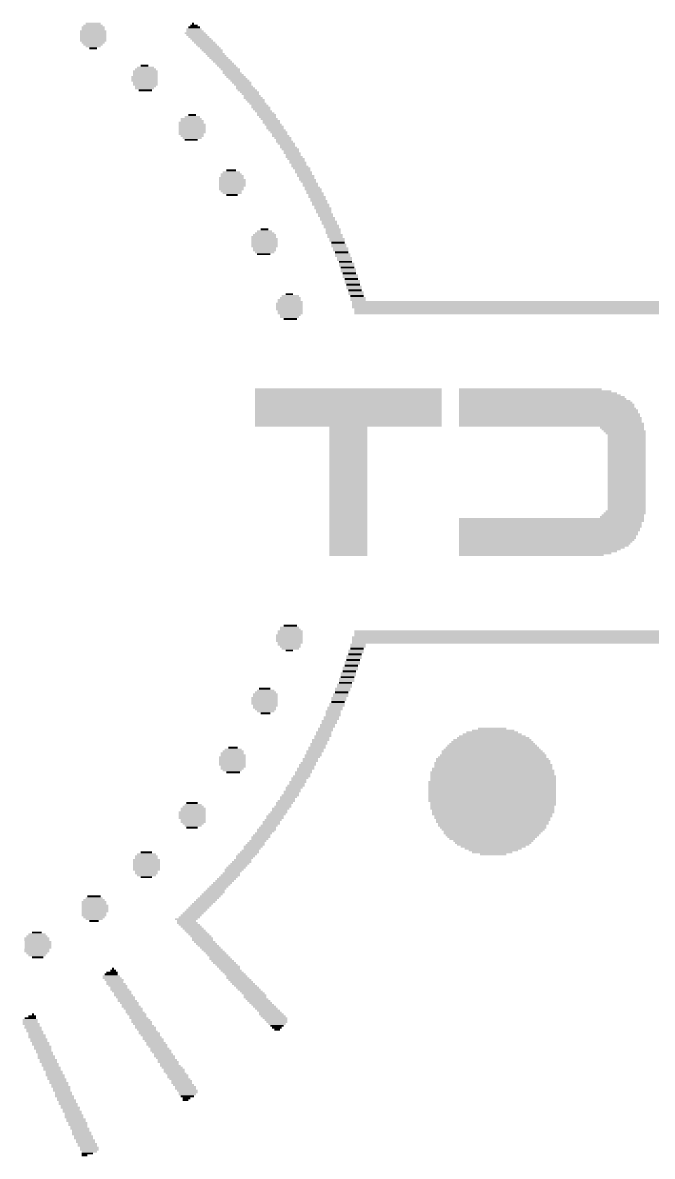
# Model space of a CAD drawing. Extents: x -51 to 50, y -27 to 29.
# Drawn here: x 28.95 to 35.94, y -26.66 to -14.07 of the extents above; entities that cross this region are included whole.
import ezdxf

# ---------------------------------------------------------------- set-up
doc = ezdxf.new("R2010")
doc.units = 0
doc.layers.add('201', color=6, linetype='CONTINUOUS')

# ---------------------------------------------------------------- blocks, each defined once
blk = doc.blocks.new('RECT')
blk.add_solid([(-0.5, -0.5), (0.5, -0.5), (-0.5, 0.5), (0.5, 0.5)])

msp = doc.modelspace()

# ---------------------------------------------------------------- block references
at = {"layer": '201', "rotation": 180}
for p, xscale, yscale in [((29.7282, -14.097), 0.2134, 0.0213), ((29.7282, -14.0758), 0.1676, 0.0211), ((30.8496, -14.097), 0.0838, 0.0213), ((30.8394, -14.0758), 0.0229, 0.0211), ((29.7282, -14.1605), 0.2946, 0.0213), ((29.7282, -14.1817), 0.2946, 0.0211), ((29.7282, -14.2028), 0.2946, 0.0211), ((29.7282, -14.224), 0.2946, 0.0213), ((29.7282, -14.1182), 0.254, 0.0211), ((29.7282, -14.1393), 0.254, 0.0211), ((30.861, -14.1817), 0.2337, 0.0211), ((30.8496, -14.1393), 0.1702, 0.0211), ((30.8597, -14.1605), 0.1905, 0.0213), ((30.8813, -14.2028), 0.2337, 0.0211), ((30.8508, -14.1182), 0.127, 0.0211), ((30.9029, -14.224), 0.2311, 0.0213), ((29.7282, -14.2452), 0.2946, 0.0211), ((29.7282, -14.2663), 0.2946, 0.0211), ((29.7282, -14.2875), 0.254, 0.0213), ((29.7282, -14.3087), 0.2134, 0.0211), ((29.7282, -14.3298), 0.1676, 0.0211), ((29.7282, -14.351), 0.0864, 0.0213), ((30.9245, -14.2452), 0.2337, 0.0211), ((30.9448, -14.2663), 0.2337, 0.0211), ((30.9677, -14.2875), 0.2337, 0.0213), ((30.988, -14.3087), 0.2337, 0.0211), ((31.0083, -14.3298), 0.2337, 0.0211), ((31.0299, -14.351), 0.2311, 0.0213), ((31.0515, -14.3722), 0.2337, 0.0211), ((31.0617, -14.3933), 0.2134, 0.0211), ((31.0833, -14.4145), 0.2108, 0.0213), ((31.1036, -14.4357), 0.2108, 0.0211), ((31.1252, -14.4568), 0.2134, 0.0211), ((31.1468, -14.478), 0.2108, 0.0213), ((30.3098, -14.605), 0.2743, 0.0213), ((30.3098, -14.5838), 0.2337, 0.0211), ((30.3111, -14.5627), 0.1905, 0.0211), ((30.2997, -14.5415), 0.0864, 0.0213), ((31.1671, -14.4992), 0.2108, 0.0211), ((31.1899, -14.5203), 0.2108, 0.0211), ((31.2103, -14.5415), 0.2108, 0.0213), ((31.2306, -14.5627), 0.2108, 0.0211), ((31.2522, -14.5838), 0.2134, 0.0211), ((31.2636, -14.605), 0.1905, 0.0213), ((30.2997, -14.6685), 0.2946, 0.0213), ((30.2997, -14.6897), 0.2946, 0.0211), ((30.2997, -14.7108), 0.2946, 0.0211), ((30.3098, -14.6262), 0.2743, 0.0211), ((30.3098, -14.6473), 0.2743, 0.0211), ((30.3098, -14.732), 0.2743, 0.0213), ((31.2738, -14.6262), 0.2108, 0.0211), ((31.2941, -14.6473), 0.2108, 0.0211), ((31.3157, -14.6685), 0.2134, 0.0213), ((31.3373, -14.6897), 0.2108, 0.0211), ((31.3576, -14.7108), 0.2108, 0.0211), ((31.3792, -14.732), 0.2134, 0.0213), ((30.3098, -14.7532), 0.2743, 0.0211), ((30.3098, -14.7743), 0.2337, 0.0211), ((30.2997, -14.7955), 0.2134, 0.0213), ((30.3098, -14.8167), 0.1473, 0.0211), ((31.3906, -14.7532), 0.1905, 0.0211), ((31.4109, -14.7743), 0.1905, 0.0211), ((31.4211, -14.7955), 0.2108, 0.0213), ((31.4427, -14.8167), 0.2134, 0.0211), ((31.4642, -14.8378), 0.2108, 0.0211), ((31.4744, -14.859), 0.1905, 0.0213), ((31.4947, -14.8802), 0.1905, 0.0211), ((31.5062, -14.9013), 0.2134, 0.0211), ((31.5278, -14.9225), 0.2108, 0.0213), ((31.5379, -14.9437), 0.1905, 0.0211), ((31.5582, -14.9648), 0.1905, 0.0211), ((31.5811, -14.986), 0.1905, 0.0213), ((30.8293, -15.113), 0.1702, 0.0213), ((30.8293, -15.0918), 0.0838, 0.0211), ((31.5913, -15.0072), 0.2108, 0.0211), ((31.6014, -15.0283), 0.1905, 0.0211), ((31.6217, -15.0495), 0.1905, 0.0213), ((31.6547, -15.0918), 0.2108, 0.0211), ((31.6446, -15.0707), 0.1905, 0.0211), ((31.6649, -15.113), 0.1905, 0.0213), ((30.8178, -15.1765), 0.2743, 0.0213), ((30.8293, -15.1977), 0.2972, 0.0211), ((30.8293, -15.2188), 0.2972, 0.0211), ((30.8293, -15.24), 0.2972, 0.0213), ((30.8178, -15.1342), 0.2337, 0.0211), ((30.828, -15.1553), 0.254, 0.0211), ((31.6852, -15.1342), 0.1905, 0.0211), ((31.7081, -15.1553), 0.1905, 0.0211), ((31.7081, -15.1765), 0.1905, 0.0213), ((31.7284, -15.1977), 0.1905, 0.0211), ((31.7487, -15.2188), 0.1905, 0.0211), ((31.7487, -15.24), 0.1905, 0.0213), ((30.8178, -15.3035), 0.2743, 0.0213), ((30.8293, -15.2612), 0.2972, 0.0211), ((30.8293, -15.2823), 0.2972, 0.0211), ((30.828, -15.3247), 0.254, 0.0211), ((30.8293, -15.3458), 0.2108, 0.0211), ((30.8178, -15.367), 0.1473, 0.0213), ((31.7716, -15.2612), 0.1905, 0.0211), ((31.7919, -15.2823), 0.1905, 0.0211), ((31.8021, -15.3035), 0.1702, 0.0213), ((31.8122, -15.3247), 0.1905, 0.0211), ((31.8351, -15.3458), 0.1905, 0.0211), ((31.8453, -15.367), 0.1702, 0.0213), ((31.8554, -15.3882), 0.1905, 0.0211), ((31.8757, -15.4093), 0.1905, 0.0211), ((31.8986, -15.4517), 0.1905, 0.0211), ((31.8872, -15.4305), 0.1676, 0.0213), ((31.9189, -15.4728), 0.1905, 0.0211), ((31.9291, -15.494), 0.1702, 0.0213), ((31.9392, -15.5152), 0.1905, 0.0211), ((31.9621, -15.5575), 0.1905, 0.0213), ((31.9507, -15.5363), 0.1676, 0.0211), ((31.9824, -15.5787), 0.1905, 0.0211), ((32.0027, -15.621), 0.1905, 0.0213), ((31.9926, -15.5998), 0.1702, 0.0211), ((31.2623, -15.748), 0.2337, 0.0213), ((31.2636, -15.7268), 0.1905, 0.0211), ((31.2623, -15.7057), 0.1067, 0.0211), ((32.0256, -15.6633), 0.1905, 0.0211), ((32.0142, -15.6422), 0.1676, 0.0211), ((32.0459, -15.6845), 0.1905, 0.0213), ((32.0561, -15.7057), 0.1702, 0.0211), ((32.0662, -15.7268), 0.1905, 0.0211), ((32.0777, -15.748), 0.1676, 0.0213), ((31.2623, -15.7903), 0.2743, 0.0211), ((31.2738, -15.8115), 0.2972, 0.0213), ((31.2738, -15.8327), 0.2972, 0.0211), ((31.2738, -15.8538), 0.2972, 0.0211), ((31.2738, -15.875), 0.2972, 0.0213), ((31.2725, -15.7692), 0.254, 0.0211), ((32.0891, -15.7692), 0.1905, 0.0211), ((32.0993, -15.7903), 0.1702, 0.0211), ((32.1094, -15.8115), 0.1905, 0.0213), ((32.1196, -15.8327), 0.1702, 0.0211), ((32.1412, -15.8538), 0.1676, 0.0211), ((32.1412, -15.875), 0.1676, 0.0213), ((31.2623, -15.8962), 0.2743, 0.0211), ((31.2623, -15.9173), 0.2743, 0.0211), ((31.2623, -15.9385), 0.2337, 0.0213), ((31.2738, -15.9597), 0.2108, 0.0211), ((31.2725, -15.9808), 0.127, 0.0211), ((32.1729, -15.9173), 0.1905, 0.0211), ((32.1628, -15.8962), 0.1702, 0.0211), ((32.1932, -15.9597), 0.1905, 0.0211), ((32.1831, -15.9385), 0.1702, 0.0213), ((32.2161, -16.002), 0.1905, 0.0213), ((32.2047, -15.9808), 0.1676, 0.0211), ((32.2263, -16.0232), 0.1702, 0.0211), ((32.2364, -16.0443), 0.1905, 0.0211), ((32.2466, -16.0655), 0.1702, 0.0213), ((32.2567, -16.0867), 0.1905, 0.0211), ((32.2682, -16.1078), 0.1676, 0.0211), ((32.2796, -16.129), 0.1905, 0.0213), ((32.2898, -16.1502), 0.1702, 0.0211), ((32.2898, -16.1713), 0.1702, 0.0211), ((32.3101, -16.1925), 0.1702, 0.0213), ((32.3101, -16.2137), 0.1702, 0.0211), ((32.3317, -16.2348), 0.1676, 0.0211), ((32.3317, -16.256), 0.1676, 0.0213), ((31.6332, -16.3618), 0.0864, 0.0211), ((32.3533, -16.2772), 0.1702, 0.0211), ((32.3533, -16.2983), 0.1702, 0.0211), ((32.3736, -16.3195), 0.1702, 0.0213), ((32.3736, -16.3407), 0.1702, 0.0211), ((32.3952, -16.3618), 0.1676, 0.0211), ((31.623, -16.4465), 0.2743, 0.0213), ((31.6332, -16.4677), 0.2946, 0.0211), ((31.6332, -16.4888), 0.2946, 0.0211), ((31.6332, -16.4253), 0.254, 0.0211), ((31.6332, -16.4042), 0.2134, 0.0211), ((31.6332, -16.383), 0.1676, 0.0213), ((32.3952, -16.383), 0.1676, 0.0213), ((32.3952, -16.4042), 0.1676, 0.0211), ((32.4168, -16.4253), 0.1702, 0.0211), ((32.4168, -16.4465), 0.1702, 0.0213), ((32.4371, -16.4677), 0.1702, 0.0211), ((32.4371, -16.4888), 0.1702, 0.0211), ((31.6332, -16.51), 0.2946, 0.0213), ((31.6332, -16.5312), 0.2946, 0.0211), ((31.6332, -16.5523), 0.2946, 0.0211), ((31.6332, -16.5735), 0.254, 0.0213), ((31.6332, -16.5947), 0.254, 0.0211), ((31.6332, -16.6158), 0.2134, 0.0211), ((32.4485, -16.51), 0.1473, 0.0213), ((32.4587, -16.5312), 0.1676, 0.0211), ((32.4587, -16.5523), 0.1676, 0.0211), ((32.4802, -16.5735), 0.1702, 0.0213), ((32.4802, -16.5947), 0.1702, 0.0211), ((32.4904, -16.6158), 0.1499, 0.0211), ((31.623, -16.637), 0.1473, 0.0213), ((32.5006, -16.637), 0.1702, 0.0213), ((32.5006, -16.6582), 0.1702, 0.0211), ((32.5222, -16.6793), 0.1676, 0.0211), ((32.5222, -16.7005), 0.1676, 0.0213), ((32.5323, -16.7217), 0.1473, 0.0211), ((32.5438, -16.7428), 0.1702, 0.0211), ((32.5438, -16.764), 0.1702, 0.0213), ((32.5539, -16.7852), 0.1499, 0.0211), ((32.5641, -16.8063), 0.1702, 0.0211), ((32.5641, -16.8275), 0.1702, 0.0213), ((32.5755, -16.8487), 0.1473, 0.0211), ((32.5869, -16.8698), 0.1702, 0.0211), ((32.5869, -16.891), 0.1702, 0.0213), ((32.5971, -16.9122), 0.1499, 0.0211), ((32.6073, -16.9333), 0.1702, 0.0211), ((32.6073, -16.9545), 0.1702, 0.0213), ((32.6174, -16.9757), 0.1499, 0.0211), ((32.6276, -16.9968), 0.1702, 0.0211), ((31.9189, -17.1238), 0.2311, 0.0211), ((31.9189, -17.1027), 0.1905, 0.0211), ((31.9088, -17.0815), 0.0838, 0.0213), ((32.6276, -17.018), 0.1702, 0.0213), ((32.639, -17.0392), 0.1473, 0.0211), ((32.6492, -17.0603), 0.1676, 0.0211), ((32.6492, -17.0815), 0.1676, 0.0213), ((32.6707, -17.1238), 0.1702, 0.0211), ((32.6593, -17.1027), 0.1473, 0.0211), ((31.9088, -17.1873), 0.2972, 0.0211), ((31.9088, -17.2085), 0.2972, 0.0213), ((31.9088, -17.2297), 0.2972, 0.0211), ((31.9088, -17.2508), 0.2972, 0.0211), ((31.9075, -17.145), 0.254, 0.0213), ((31.9189, -17.1662), 0.2769, 0.0211), ((32.6707, -17.145), 0.1702, 0.0213), ((38.7972, -17.1662), 12.3825, 0.0211), ((38.7972, -17.1873), 12.3825, 0.0211), ((38.7972, -17.2085), 12.3825, 0.0213), ((38.7972, -17.2297), 12.3825, 0.0211), ((38.8087, -17.2508), 12.3596, 0.0211), ((31.9189, -17.272), 0.2769, 0.0213), ((31.9189, -17.2932), 0.2769, 0.0211), ((31.9189, -17.3143), 0.2311, 0.0211), ((31.9088, -17.3355), 0.2108, 0.0213), ((31.9189, -17.3567), 0.1499, 0.0211), ((38.8087, -17.272), 12.3596, 0.0213), ((38.8087, -17.2932), 12.3596, 0.0211), ((32.5641, -18.1398), 2.0752, 0.0211), ((34.5859, -18.1398), 1.5875, 0.0211), ((32.5641, -18.161), 2.0752, 0.0213), ((32.5641, -18.1822), 2.0752, 0.0211), ((32.5641, -18.2033), 2.0752, 0.0211), ((32.5641, -18.2245), 2.0752, 0.0213), ((32.5641, -18.2457), 2.0752, 0.0211), ((32.5641, -18.2668), 2.0752, 0.0211), ((34.671, -18.1822), 1.7577, 0.0211), ((34.6913, -18.2033), 1.7983, 0.0211), ((34.7129, -18.2245), 1.8415, 0.0213), ((34.6393, -18.161), 1.6942, 0.0213), ((34.7231, -18.2457), 1.8618, 0.0211), ((34.7447, -18.2668), 1.905, 0.0211), ((32.5641, -18.288), 2.0752, 0.0213), ((32.5641, -18.3092), 2.0752, 0.0211), ((32.5641, -18.3303), 2.0752, 0.0211), ((32.5641, -18.3515), 2.0752, 0.0213), ((32.5641, -18.3727), 2.0752, 0.0211), ((32.5641, -18.3938), 2.0752, 0.0211), ((34.7662, -18.3092), 1.9482, 0.0211), ((34.7662, -18.3303), 1.9482, 0.0211), ((34.7764, -18.3515), 1.9685, 0.0213), ((34.7548, -18.288), 1.9253, 0.0213), ((34.7866, -18.3727), 1.9888, 0.0211), ((34.7866, -18.3938), 1.9888, 0.0211), ((32.5641, -18.415), 2.0752, 0.0213), ((32.5641, -18.4362), 2.0752, 0.0211), ((32.5641, -18.4573), 2.0752, 0.0211), ((32.5641, -18.4785), 2.0752, 0.0213), ((32.5641, -18.4997), 2.0752, 0.0211), ((32.5641, -18.5208), 2.0752, 0.0211), ((34.798, -18.415), 2.0117, 0.0213), ((34.798, -18.4362), 2.0117, 0.0211), ((34.8196, -18.5208), 2.0549, 0.0211), ((34.8082, -18.4573), 2.032, 0.0211), ((34.8082, -18.4785), 2.032, 0.0213), ((34.8082, -18.4997), 2.032, 0.0211), ((32.5641, -18.542), 2.0752, 0.0213), ((32.5641, -18.5632), 0.4242, 0.0211), ((32.5641, -18.5843), 0.4242, 0.0211), ((32.5641, -18.6055), 0.4242, 0.0213), ((32.5641, -18.6267), 0.4242, 0.0211), ((32.5641, -18.6478), 0.4242, 0.0211), ((34.8196, -18.542), 2.0549, 0.0213), ((35.6032, -18.5632), 0.4877, 0.0211), ((35.6133, -18.5843), 0.4674, 0.0211), ((35.6337, -18.6055), 0.4674, 0.0213), ((35.6451, -18.6267), 0.4445, 0.0211), ((35.6553, -18.6478), 0.4242, 0.0211), ((32.5641, -18.669), 0.4242, 0.0213), ((32.5641, -18.6902), 0.4242, 0.0211), ((32.5641, -18.7113), 0.4242, 0.0211), ((32.5641, -18.7325), 0.4242, 0.0213), ((32.5641, -18.7537), 0.4242, 0.0211), ((32.5641, -18.7748), 0.4242, 0.0211), ((35.6553, -18.669), 0.4242, 0.0213), ((35.6553, -18.6902), 0.4242, 0.0211), ((35.6553, -18.7113), 0.4242, 0.0211), ((35.6553, -18.7325), 0.4242, 0.0213), ((35.6553, -18.7537), 0.4242, 0.0211), ((35.6553, -18.7748), 0.4242, 0.0211), ((32.5641, -18.796), 0.4242, 0.0213), ((32.5641, -18.8172), 0.4242, 0.0211), ((32.5641, -18.8383), 0.4242, 0.0211), ((32.5641, -18.8595), 0.4242, 0.0213), ((32.5641, -18.8807), 0.4242, 0.0211), ((35.6553, -18.796), 0.4242, 0.0213), ((35.6553, -18.8172), 0.4242, 0.0211), ((35.6553, -18.8383), 0.4242, 0.0211), ((35.6553, -18.8595), 0.4242, 0.0213), ((35.6553, -18.8807), 0.4242, 0.0211), ((32.5641, -18.9018), 0.4242, 0.0211), ((32.5641, -18.923), 0.4242, 0.0213), ((32.5641, -18.9442), 0.4242, 0.0211), ((32.5641, -18.9653), 0.4242, 0.0211), ((32.5641, -18.9865), 0.4242, 0.0213), ((32.5641, -19.0077), 0.4242, 0.0211), ((35.6553, -18.9018), 0.4242, 0.0211), ((35.6553, -18.923), 0.4242, 0.0213), ((35.6553, -18.9442), 0.4242, 0.0211), ((35.6553, -18.9653), 0.4242, 0.0211), ((35.6553, -18.9865), 0.4242, 0.0213), ((35.6553, -19.0077), 0.4242, 0.0211), ((32.5641, -19.0288), 0.4242, 0.0211), ((32.5641, -19.05), 0.4242, 0.0213), ((32.5641, -19.0712), 0.4242, 0.0211), ((32.5641, -19.0923), 0.4242, 0.0211), ((32.5641, -19.1135), 0.4242, 0.0213), ((32.5641, -19.1347), 0.4242, 0.0211), ((35.6553, -19.0288), 0.4242, 0.0211), ((35.6553, -19.05), 0.4242, 0.0213), ((35.6553, -19.0712), 0.4242, 0.0211), ((35.6553, -19.0923), 0.4242, 0.0211), ((35.6553, -19.1135), 0.4242, 0.0213), ((35.6553, -19.1347), 0.4242, 0.0211), ((32.5641, -19.1558), 0.4242, 0.0211), ((32.5641, -19.177), 0.4242, 0.0213), ((32.5641, -19.1982), 0.4242, 0.0211), ((32.5641, -19.2193), 0.4242, 0.0211), ((32.5641, -19.2405), 0.4242, 0.0213), ((32.5641, -19.2617), 0.4242, 0.0211), ((35.6553, -19.1558), 0.4242, 0.0211), ((35.6553, -19.177), 0.4242, 0.0213), ((35.6553, -19.1982), 0.4242, 0.0211), ((35.6553, -19.2193), 0.4242, 0.0211), ((35.6553, -19.2405), 0.4242, 0.0213), ((35.6553, -19.2617), 0.4242, 0.0211), ((32.5641, -19.2828), 0.4242, 0.0211), ((32.5641, -19.304), 0.4242, 0.0213), ((32.5641, -19.3252), 0.4242, 0.0211), ((32.5641, -19.3463), 0.4242, 0.0211), ((32.5641, -19.3675), 0.4242, 0.0213), ((32.5641, -19.3887), 0.4242, 0.0211), ((35.6553, -19.2828), 0.4242, 0.0211), ((35.6553, -19.304), 0.4242, 0.0213), ((35.6553, -19.3252), 0.4242, 0.0211), ((35.6553, -19.3463), 0.4242, 0.0211), ((35.6553, -19.3675), 0.4242, 0.0213), ((35.6553, -19.3887), 0.4242, 0.0211), ((32.5641, -19.4098), 0.4242, 0.0211), ((32.5641, -19.431), 0.4242, 0.0213), ((32.5641, -19.4522), 0.4242, 0.0211), ((32.5641, -19.4733), 0.4242, 0.0211), ((32.5641, -19.4945), 0.4242, 0.0213), ((32.5641, -19.5157), 0.4242, 0.0211), ((35.6337, -19.5157), 0.4674, 0.0211), ((35.6451, -19.4945), 0.4445, 0.0213), ((35.6553, -19.4098), 0.4242, 0.0211), ((35.6553, -19.431), 0.4242, 0.0213), ((35.6553, -19.4522), 0.4242, 0.0211), ((35.6553, -19.4733), 0.4242, 0.0211), ((32.5641, -19.5368), 0.4242, 0.0211), ((32.5641, -19.558), 0.4242, 0.0213), ((32.5641, -19.5792), 0.4242, 0.0211), ((32.5641, -19.6003), 0.4242, 0.0211), ((32.5641, -19.6215), 0.4242, 0.0213), ((32.5641, -19.6427), 0.4242, 0.0211), ((34.8196, -19.5792), 2.0549, 0.0211), ((34.8196, -19.6003), 2.0549, 0.0211), ((34.8082, -19.6215), 2.032, 0.0213), ((34.8082, -19.6427), 2.032, 0.0211), ((35.6032, -19.558), 0.4877, 0.0213), ((35.6133, -19.5368), 0.4674, 0.0211), ((32.5641, -19.6638), 0.4242, 0.0211), ((32.5641, -19.685), 0.4242, 0.0213), ((32.5641, -19.7062), 0.4242, 0.0211), ((32.5641, -19.7273), 0.4242, 0.0211), ((32.5641, -19.7485), 0.4242, 0.0213), ((32.5641, -19.7697), 0.4242, 0.0211), ((34.798, -19.685), 2.0117, 0.0213), ((34.798, -19.7062), 2.0117, 0.0211), ((34.7764, -19.7697), 1.9685, 0.0211), ((34.8082, -19.6638), 2.032, 0.0211), ((34.7866, -19.7273), 1.9888, 0.0211), ((34.7866, -19.7485), 1.9888, 0.0213), ((32.5641, -19.7908), 0.4242, 0.0211), ((32.5641, -19.812), 0.4242, 0.0213), ((32.5641, -19.8332), 0.4242, 0.0211), ((32.5641, -19.8543), 0.4242, 0.0211), ((32.5641, -19.8755), 0.4242, 0.0213), ((32.5641, -19.8967), 0.4242, 0.0211), ((34.7764, -19.7908), 1.9685, 0.0211), ((34.7662, -19.812), 1.9482, 0.0213), ((34.7345, -19.8755), 1.8847, 0.0213), ((34.7129, -19.8967), 1.8415, 0.0211), ((34.7548, -19.8332), 1.9253, 0.0211), ((34.7447, -19.8543), 1.905, 0.0211), ((32.5641, -19.9178), 0.4242, 0.0211), ((32.5641, -19.939), 0.4242, 0.0213), ((32.5641, -19.9602), 0.4242, 0.0211), ((32.5641, -19.9813), 0.4242, 0.0211), ((34.6913, -19.9178), 1.7983, 0.0211), ((34.671, -19.939), 1.7577, 0.0213), ((34.6393, -19.9602), 1.6942, 0.0211), ((34.5961, -19.9813), 1.6078, 0.0211), ((31.9088, -20.7857), 0.2108, 0.0211), ((31.9189, -20.7645), 0.1499, 0.0213), ((31.9088, -20.8703), 0.2972, 0.0211), ((31.9088, -20.8915), 0.2972, 0.0213), ((31.9088, -20.9127), 0.2972, 0.0211), ((31.9189, -20.828), 0.2769, 0.0213), ((31.9189, -20.8492), 0.2769, 0.0211), ((31.9189, -20.8068), 0.2311, 0.0211), ((38.7972, -20.8915), 12.3825, 0.0213), ((38.7972, -20.9127), 12.3825, 0.0211), ((38.8087, -20.828), 12.3596, 0.0213), ((38.8087, -20.8492), 12.3596, 0.0211), ((38.8087, -20.8703), 12.3596, 0.0211), ((31.9088, -20.9338), 0.2972, 0.0211), ((31.9189, -20.955), 0.2769, 0.0213), ((31.9075, -20.9762), 0.254, 0.0211), ((31.9189, -20.9973), 0.2311, 0.0211), ((31.9189, -21.0185), 0.1905, 0.0213), ((31.9088, -21.0397), 0.0838, 0.0211), ((32.6492, -21.0397), 0.1676, 0.0211), ((32.6707, -20.9762), 0.1702, 0.0211), ((32.6707, -20.9973), 0.1702, 0.0211), ((32.6593, -21.0185), 0.1473, 0.0213), ((38.7972, -20.9338), 12.3825, 0.0211), ((38.7972, -20.955), 12.3825, 0.0213), ((32.6073, -21.1667), 0.1702, 0.0211), ((32.6276, -21.1032), 0.1702, 0.0211), ((32.6276, -21.1243), 0.1702, 0.0211), ((32.6174, -21.1455), 0.1499, 0.0213), ((32.6492, -21.0608), 0.1676, 0.0211), ((32.639, -21.082), 0.1473, 0.0213), ((32.5641, -21.2937), 0.1702, 0.0211), ((32.5869, -21.2302), 0.1702, 0.0211), ((32.5869, -21.2513), 0.1702, 0.0211), ((32.5755, -21.2725), 0.1473, 0.0213), ((32.5971, -21.209), 0.1499, 0.0213), ((32.6073, -21.1878), 0.1702, 0.0211), ((32.5323, -21.3995), 0.1473, 0.0213), ((32.5438, -21.3572), 0.1702, 0.0211), ((32.5438, -21.3783), 0.1702, 0.0211), ((32.5539, -21.336), 0.1499, 0.0213), ((32.5641, -21.3148), 0.1702, 0.0211), ((31.6433, -21.5265), 0.2743, 0.0213), ((31.6433, -21.5053), 0.2337, 0.0211), ((31.6446, -21.4842), 0.1905, 0.0211), ((31.6332, -21.463), 0.127, 0.0213), ((32.4802, -21.5265), 0.1702, 0.0213), ((32.4904, -21.5053), 0.1499, 0.0211), ((32.5006, -21.463), 0.1702, 0.0213), ((32.5006, -21.4842), 0.1702, 0.0211), ((32.5222, -21.4207), 0.1676, 0.0211), ((32.5222, -21.4418), 0.1676, 0.0211), ((31.6332, -21.5688), 0.2946, 0.0211), ((31.6332, -21.59), 0.2946, 0.0213), ((31.6332, -21.6112), 0.2946, 0.0211), ((31.6332, -21.6323), 0.2946, 0.0211), ((31.6433, -21.5477), 0.2743, 0.0211), ((31.6433, -21.6535), 0.2743, 0.0213), ((32.4371, -21.6323), 0.1702, 0.0211), ((32.4371, -21.6535), 0.1702, 0.0213), ((32.4587, -21.5688), 0.1676, 0.0211), ((32.4587, -21.59), 0.1676, 0.0213), ((32.4485, -21.6112), 0.1473, 0.0211), ((32.4802, -21.5477), 0.1702, 0.0211), ((31.6332, -21.6747), 0.254, 0.0211), ((31.6433, -21.6958), 0.2337, 0.0211), ((31.6446, -21.717), 0.1905, 0.0213), ((31.6433, -21.7382), 0.1067, 0.0211), ((32.3736, -21.7805), 0.1702, 0.0213), ((32.3952, -21.717), 0.1676, 0.0213), ((32.3952, -21.7382), 0.1676, 0.0211), ((32.3952, -21.7593), 0.1676, 0.0211), ((32.4168, -21.6747), 0.1702, 0.0211), ((32.4168, -21.6958), 0.1702, 0.0211), ((32.3101, -21.9075), 0.1702, 0.0213), ((32.3317, -21.8652), 0.1676, 0.0211), ((32.3317, -21.8863), 0.1676, 0.0211), ((32.3533, -21.8228), 0.1702, 0.0211), ((32.3533, -21.844), 0.1702, 0.0213), ((32.3736, -21.8017), 0.1702, 0.0211), ((34.1617, -21.9075), 0.3175, 0.0213), ((32.2567, -22.0345), 0.1905, 0.0213), ((32.2796, -21.9922), 0.1905, 0.0211), ((32.2682, -22.0133), 0.1676, 0.0211), ((32.2898, -21.9498), 0.1702, 0.0211), ((32.2898, -21.971), 0.1702, 0.0213), ((32.3101, -21.9287), 0.1702, 0.0211), ((34.163, -22.0345), 0.8687, 0.0213), ((34.1732, -22.0133), 0.8026, 0.0211), ((34.163, -21.9922), 0.7417, 0.0211), ((34.163, -21.971), 0.6553, 0.0213), ((34.1617, -21.9498), 0.5715, 0.0211), ((34.1732, -21.9287), 0.4674, 0.0211), ((31.2839, -22.1615), 0.2311, 0.0213), ((31.2839, -22.1403), 0.1905, 0.0211), ((31.2839, -22.1192), 0.1041, 0.0211), ((32.1932, -22.1615), 0.1905, 0.0213), ((32.2161, -22.1192), 0.1905, 0.0211), ((32.2047, -22.1403), 0.1676, 0.0211), ((32.2364, -22.0768), 0.1905, 0.0211), ((32.2263, -22.098), 0.1702, 0.0213), ((32.2466, -22.0557), 0.1702, 0.0211), ((34.163, -22.1615), 1.1227, 0.0213), ((34.1617, -22.1403), 1.0795, 0.0211), ((34.163, -22.1192), 1.0363, 0.0211), ((34.163, -22.098), 0.9957, 0.0213), ((34.1617, -22.0768), 0.9525, 0.0211), ((34.163, -22.0557), 0.9093, 0.0211), ((31.2738, -22.225), 0.2972, 0.0213), ((31.2738, -22.2462), 0.2972, 0.0211), ((31.2738, -22.2673), 0.2972, 0.0211), ((31.2738, -22.2885), 0.2972, 0.0213), ((31.2725, -22.1827), 0.254, 0.0211), ((31.2839, -22.2038), 0.2769, 0.0211), ((32.1196, -22.2885), 0.1702, 0.0213), ((32.1412, -22.2462), 0.1676, 0.0211), ((32.1412, -22.2673), 0.1676, 0.0211), ((32.1729, -22.2038), 0.1905, 0.0211), ((32.1628, -22.225), 0.1702, 0.0213), ((32.1831, -22.1827), 0.1702, 0.0211), ((34.163, -22.2885), 1.2903, 0.0213), ((34.163, -22.2462), 1.2497, 0.0211), ((34.1732, -22.2673), 1.27, 0.0211), ((34.1617, -22.225), 1.2065, 0.0213), ((34.1732, -22.2038), 1.1836, 0.0211), ((34.1732, -22.1827), 1.143, 0.0211), ((31.2738, -22.3097), 0.2972, 0.0211), ((31.2839, -22.3308), 0.2769, 0.0211), ((31.2725, -22.352), 0.254, 0.0213), ((31.2738, -22.3732), 0.2108, 0.0211), ((31.2839, -22.3943), 0.1499, 0.0211), ((32.0662, -22.3943), 0.1905, 0.0211), ((32.0561, -22.4155), 0.1702, 0.0213), ((32.0891, -22.352), 0.1905, 0.0213), ((32.0777, -22.3732), 0.1676, 0.0211), ((32.1094, -22.3097), 0.1905, 0.0211), ((32.0993, -22.3308), 0.1702, 0.0211), ((34.163, -22.3943), 1.3767, 0.0211), ((34.163, -22.4155), 1.3767, 0.0213), ((34.1617, -22.352), 1.3335, 0.0213), ((34.1732, -22.3732), 1.3564, 0.0211), ((34.1732, -22.3097), 1.3106, 0.0211), ((34.1732, -22.3308), 1.3106, 0.0211), ((31.9824, -22.5425), 0.1905, 0.0213), ((32.0027, -22.5002), 0.1905, 0.0211), ((31.9926, -22.5213), 0.1702, 0.0211), ((32.0256, -22.4578), 0.1905, 0.0211), ((32.0142, -22.479), 0.1676, 0.0213), ((32.0459, -22.4367), 0.1905, 0.0211), ((34.163, -22.5002), 1.4173, 0.0211), ((34.163, -22.5213), 1.4173, 0.0211), ((34.163, -22.5425), 1.4173, 0.0213), ((34.1732, -22.4367), 1.397, 0.0211), ((34.1732, -22.4578), 1.397, 0.0211), ((34.1732, -22.479), 1.397, 0.0213), ((31.8986, -22.6695), 0.1905, 0.0213), ((31.9189, -22.6483), 0.1905, 0.0211), ((31.9392, -22.606), 0.1905, 0.0213), ((31.9291, -22.6272), 0.1702, 0.0211), ((31.9621, -22.5637), 0.1905, 0.0211), ((31.9507, -22.5848), 0.1676, 0.0211), ((34.163, -22.5637), 1.4173, 0.0211), ((34.163, -22.5848), 1.4173, 0.0211), ((34.163, -22.606), 1.4173, 0.0213), ((34.163, -22.6272), 1.4173, 0.0211), ((34.163, -22.6483), 1.4173, 0.0211), ((34.163, -22.6695), 1.4173, 0.0213), ((30.8394, -22.7965), 0.2769, 0.0213), ((30.8394, -22.7753), 0.2311, 0.0211), ((30.8394, -22.7542), 0.1905, 0.0211), ((30.828, -22.733), 0.127, 0.0213), ((31.8122, -22.7965), 0.1905, 0.0213), ((31.8351, -22.7753), 0.1905, 0.0211), ((31.8554, -22.733), 0.1905, 0.0213), ((31.8453, -22.7542), 0.1702, 0.0211), ((31.8757, -22.7118), 0.1905, 0.0211), ((31.8872, -22.6907), 0.1676, 0.0211), ((34.163, -22.6907), 1.4173, 0.0211), ((34.163, -22.7118), 1.4173, 0.0211), ((34.163, -22.7753), 1.3767, 0.0211), ((34.163, -22.7965), 1.3767, 0.0213), ((34.1732, -22.733), 1.397, 0.0213), ((34.1732, -22.7542), 1.397, 0.0211), ((30.8293, -22.8388), 0.2972, 0.0211), ((30.8293, -22.86), 0.2972, 0.0213), ((30.8293, -22.8812), 0.2972, 0.0211), ((30.8293, -22.9023), 0.2972, 0.0211), ((30.8394, -22.8177), 0.2769, 0.0211), ((30.8394, -22.9235), 0.2769, 0.0213), ((31.7284, -22.9235), 0.1905, 0.0213), ((31.7487, -22.8812), 0.1905, 0.0211), ((31.7487, -22.9023), 0.1905, 0.0211), ((31.7716, -22.86), 0.1905, 0.0213), ((31.7919, -22.8388), 0.1905, 0.0211), ((31.8021, -22.8177), 0.1702, 0.0211), ((34.1732, -22.8177), 1.3564, 0.0211), ((34.1732, -22.8388), 1.3564, 0.0211), ((34.1617, -22.86), 1.3335, 0.0213), ((34.163, -22.9023), 1.2903, 0.0211), ((34.1732, -22.8812), 1.3106, 0.0211), ((34.1732, -22.9235), 1.27, 0.0213), ((30.8394, -22.9447), 0.2769, 0.0211), ((30.8394, -22.9658), 0.2311, 0.0211), ((30.8394, -22.987), 0.1905, 0.0213), ((30.828, -23.0082), 0.127, 0.0211), ((31.6547, -23.0293), 0.2108, 0.0211), ((31.6446, -23.0505), 0.1905, 0.0213), ((31.6649, -23.0082), 0.1905, 0.0211), ((31.6852, -22.987), 0.1905, 0.0213), ((31.7081, -22.9447), 0.1905, 0.0211), ((31.7081, -22.9658), 0.1905, 0.0211), ((34.163, -22.9447), 1.2497, 0.0211), ((34.1732, -22.9658), 1.2294, 0.0211), ((34.1617, -22.987), 1.2065, 0.0213), ((34.1732, -23.0082), 1.1836, 0.0211), ((34.1732, -23.0293), 1.143, 0.0211), ((34.1732, -23.0505), 1.1024, 0.0213), ((31.5379, -23.1775), 0.1905, 0.0213), ((31.5582, -23.1563), 0.1905, 0.0211), ((31.5811, -23.1352), 0.1905, 0.0211), ((31.5913, -23.114), 0.2108, 0.0213), ((31.6014, -23.0928), 0.1905, 0.0211), ((31.6217, -23.0717), 0.1905, 0.0211), ((34.1617, -23.0717), 1.0795, 0.0211), ((34.163, -23.0928), 1.0363, 0.0211), ((34.163, -23.114), 0.9957, 0.0213), ((34.1617, -23.1352), 0.9525, 0.0211), ((34.1732, -23.1563), 0.889, 0.0211), ((34.1732, -23.1775), 0.8484, 0.0213), ((30.3213, -23.3045), 0.2108, 0.0213), ((30.32, -23.2833), 0.127, 0.0211), ((31.4427, -23.3045), 0.2134, 0.0213), ((31.4642, -23.2833), 0.2108, 0.0211), ((31.4744, -23.2622), 0.1905, 0.0211), ((31.5062, -23.2198), 0.2134, 0.0211), ((31.4947, -23.241), 0.1905, 0.0213), ((31.5278, -23.1987), 0.2108, 0.0211), ((34.1732, -23.1987), 0.8026, 0.0211), ((34.1732, -23.2198), 0.7214, 0.0211), ((34.1732, -23.241), 0.635, 0.0213), ((34.1732, -23.2622), 0.5486, 0.0211), ((34.163, -23.2833), 0.447, 0.0211), ((34.1732, -23.3045), 0.2946, 0.0213), ((30.3213, -23.368), 0.2972, 0.0213), ((30.3213, -23.3892), 0.2972, 0.0211), ((30.3213, -23.4103), 0.2972, 0.0211), ((30.3213, -23.4315), 0.2972, 0.0213), ((30.32, -23.3257), 0.254, 0.0211), ((30.32, -23.3468), 0.254, 0.0211), ((31.3373, -23.4315), 0.2108, 0.0213), ((31.3576, -23.4103), 0.2108, 0.0211), ((31.3792, -23.3892), 0.2134, 0.0211), ((31.3906, -23.368), 0.1905, 0.0213), ((31.4211, -23.3257), 0.2108, 0.0211), ((31.4109, -23.3468), 0.1905, 0.0211), ((30.3213, -23.4527), 0.2972, 0.0211), ((30.3213, -23.4738), 0.2972, 0.0211), ((30.32, -23.495), 0.254, 0.0213), ((30.32, -23.5162), 0.254, 0.0211), ((30.3213, -23.5373), 0.2108, 0.0211), ((30.32, -23.5585), 0.127, 0.0213), ((31.2306, -23.5585), 0.2108, 0.0213), ((31.2522, -23.5373), 0.2134, 0.0211), ((31.2636, -23.5162), 0.1905, 0.0211), ((31.2839, -23.495), 0.1905, 0.0213), ((31.2941, -23.4738), 0.2108, 0.0211), ((31.3157, -23.4527), 0.2134, 0.0211), ((31.1036, -23.6855), 0.2108, 0.0213), ((31.1252, -23.6643), 0.2134, 0.0211), ((31.1468, -23.6432), 0.2108, 0.0211), ((31.1671, -23.622), 0.2108, 0.0213), ((31.1899, -23.6008), 0.2108, 0.0211), ((31.2103, -23.5797), 0.2108, 0.0211), ((29.7383, -23.8125), 0.2337, 0.0213), ((29.7396, -23.7913), 0.1905, 0.0211), ((29.7383, -23.7702), 0.1473, 0.0211), ((30.988, -23.8125), 0.2337, 0.0213), ((31.0083, -23.7913), 0.2337, 0.0211), ((31.0299, -23.7702), 0.2311, 0.0211), ((31.0515, -23.749), 0.2337, 0.0213), ((31.0718, -23.7278), 0.2337, 0.0211), ((31.0833, -23.7067), 0.2108, 0.0211), ((29.7383, -23.8337), 0.2743, 0.0211), ((29.7383, -23.8548), 0.2743, 0.0211), ((29.7498, -23.876), 0.2972, 0.0213), ((29.7498, -23.8972), 0.2972, 0.0211), ((29.7498, -23.9183), 0.2972, 0.0211), ((30.8813, -23.9183), 0.2337, 0.0211), ((30.9029, -23.8972), 0.2311, 0.0211), ((30.9245, -23.876), 0.2337, 0.0213), ((30.9448, -23.8548), 0.2337, 0.0211), ((30.9677, -23.8337), 0.2337, 0.0211), ((29.7498, -23.9395), 0.2972, 0.0213), ((29.7383, -23.9607), 0.2743, 0.0211), ((29.7383, -23.9818), 0.2743, 0.0211), ((29.7383, -24.003), 0.2337, 0.0213), ((29.7396, -24.0242), 0.1905, 0.0211), ((29.7383, -24.0453), 0.1067, 0.0211), ((30.7645, -24.0242), 0.254, 0.0211), ((30.7658, -24.0453), 0.2108, 0.0211), ((30.7975, -24.003), 0.2337, 0.0213), ((30.8178, -23.9818), 0.2337, 0.0211), ((30.8394, -23.9607), 0.2311, 0.0211), ((30.861, -23.9395), 0.2337, 0.0213), ((29.1033, -24.1723), 0.1067, 0.0211), ((30.7759, -24.0665), 0.2311, 0.0213), ((30.7975, -24.0877), 0.2337, 0.0211), ((30.8178, -24.1088), 0.2337, 0.0211), ((30.8394, -24.13), 0.2311, 0.0213), ((30.861, -24.1512), 0.2337, 0.0211), ((30.8813, -24.1723), 0.2337, 0.0211), ((29.1033, -24.2358), 0.2743, 0.0211), ((29.1033, -24.257), 0.2743, 0.0213), ((29.1148, -24.2782), 0.2972, 0.0211), ((29.1148, -24.2993), 0.2972, 0.0211), ((29.1033, -24.2147), 0.2337, 0.0211), ((29.1046, -24.1935), 0.1905, 0.0213), ((30.9029, -24.1935), 0.2311, 0.0213), ((30.9245, -24.2147), 0.2337, 0.0211), ((30.9448, -24.2358), 0.2337, 0.0211), ((30.9448, -24.257), 0.2337, 0.0213), ((30.9677, -24.2782), 0.2337, 0.0211), ((30.988, -24.2993), 0.2337, 0.0211), ((29.1148, -24.3205), 0.2972, 0.0213), ((29.1148, -24.3417), 0.2972, 0.0211), ((29.1033, -24.3628), 0.2743, 0.0211), ((29.1033, -24.384), 0.2743, 0.0213), ((29.1033, -24.4052), 0.2337, 0.0211), ((29.1046, -24.4263), 0.1905, 0.0211), ((31.0083, -24.3205), 0.2337, 0.0213), ((31.0299, -24.3417), 0.2311, 0.0211), ((31.0515, -24.3628), 0.2337, 0.0211), ((31.0718, -24.384), 0.2337, 0.0213), ((31.0934, -24.4052), 0.2311, 0.0211), ((31.115, -24.4263), 0.2337, 0.0211), ((29.1135, -24.4475), 0.127, 0.0213), ((31.1353, -24.4475), 0.2337, 0.0213), ((31.1455, -24.4687), 0.254, 0.0211), ((31.1683, -24.4898), 0.254, 0.0211), ((31.1887, -24.511), 0.254, 0.0213), ((31.2103, -24.5322), 0.2515, 0.0211), ((31.2318, -24.5533), 0.254, 0.0211), ((29.9301, -24.6592), 0.1905, 0.0211), ((29.9403, -24.6803), 0.2108, 0.0211), ((29.9288, -24.638), 0.1473, 0.0213), ((29.939, -24.6168), 0.127, 0.0211), ((29.9504, -24.5957), 0.0635, 0.0211), ((29.9504, -24.5745), 0.0229, 0.0213), ((31.242, -24.5745), 0.2337, 0.0213), ((31.2623, -24.5957), 0.2337, 0.0211), ((31.2839, -24.6168), 0.2311, 0.0211), ((31.3055, -24.638), 0.2337, 0.0213), ((31.3258, -24.6592), 0.2337, 0.0211), ((31.336, -24.6803), 0.254, 0.0211), ((29.9606, -24.7015), 0.2108, 0.0213), ((29.9707, -24.7227), 0.1905, 0.0211), ((29.9822, -24.7438), 0.2134, 0.0211), ((30.0038, -24.765), 0.2108, 0.0213), ((30.0139, -24.7862), 0.1905, 0.0211), ((30.0241, -24.8073), 0.2108, 0.0211), ((31.3588, -24.7015), 0.254, 0.0213), ((31.3792, -24.7227), 0.254, 0.0211), ((31.3995, -24.7438), 0.254, 0.0211), ((31.4223, -24.765), 0.254, 0.0213), ((31.4427, -24.7862), 0.254, 0.0211), ((31.463, -24.8073), 0.254, 0.0211), ((30.0457, -24.8285), 0.2134, 0.0213), ((30.0571, -24.8497), 0.1905, 0.0211), ((30.0673, -24.8708), 0.2108, 0.0211), ((30.0876, -24.892), 0.2108, 0.0213), ((30.0977, -24.9132), 0.1905, 0.0211), ((30.1092, -24.9343), 0.2134, 0.0211), ((31.4858, -24.8285), 0.254, 0.0213), ((31.5062, -24.8497), 0.254, 0.0211), ((31.5265, -24.8708), 0.254, 0.0211), ((31.5265, -24.892), 0.254, 0.0213), ((31.5493, -24.9132), 0.254, 0.0211), ((31.5697, -24.9343), 0.254, 0.0211), ((30.1308, -24.9555), 0.2108, 0.0213), ((30.1409, -24.9767), 0.1905, 0.0211), ((30.1511, -24.9978), 0.2108, 0.0211), ((30.1727, -25.019), 0.2134, 0.0213), ((30.1841, -25.0402), 0.1905, 0.0211), ((30.1943, -25.0613), 0.2108, 0.0211), ((31.59, -24.9555), 0.254, 0.0213), ((31.6128, -24.9767), 0.254, 0.0211), ((31.6332, -24.9978), 0.254, 0.0211), ((31.6535, -25.019), 0.254, 0.0213), ((31.6763, -25.0402), 0.254, 0.0211), ((31.6967, -25.0613), 0.254, 0.0211), ((29.0297, -25.146), 0.1676, 0.0213), ((29.0297, -25.1672), 0.1676, 0.0211), ((29.0411, -25.1883), 0.1905, 0.0211), ((29.0297, -25.1248), 0.127, 0.0211), ((29.0513, -25.1037), 0.0838, 0.0211), ((29.0614, -25.0825), 0.0229, 0.0213), ((30.2146, -25.0825), 0.2108, 0.0213), ((30.2247, -25.1037), 0.1905, 0.0211), ((30.2362, -25.1248), 0.2134, 0.0211), ((30.2578, -25.146), 0.2108, 0.0213), ((30.2679, -25.1672), 0.2311, 0.0211), ((30.2781, -25.1883), 0.2108, 0.0211), ((31.7068, -25.0825), 0.2743, 0.0213), ((31.7284, -25.1037), 0.2769, 0.0211), ((31.75, -25.1248), 0.2743, 0.0211), ((31.7602, -25.146), 0.254, 0.0213), ((31.7703, -25.1672), 0.2337, 0.0211), ((31.7716, -25.1883), 0.1905, 0.0211), ((29.0614, -25.2307), 0.1905, 0.0211), ((29.0513, -25.2095), 0.1702, 0.0213), ((29.0716, -25.2518), 0.1702, 0.0211), ((29.0817, -25.273), 0.1905, 0.0213), ((29.0932, -25.2942), 0.1676, 0.0211), ((29.1046, -25.3153), 0.1905, 0.0211), ((30.3098, -25.2307), 0.2337, 0.0211), ((30.2997, -25.2095), 0.2134, 0.0213), ((30.3213, -25.2518), 0.2108, 0.0211), ((30.3416, -25.273), 0.2108, 0.0213), ((30.353, -25.2942), 0.2337, 0.0211), ((30.3632, -25.3153), 0.2134, 0.0211), ((31.7703, -25.2095), 0.1473, 0.0213), ((31.7703, -25.2307), 0.1067, 0.0211), ((31.7716, -25.2518), 0.0635, 0.0211), ((29.1046, -25.3365), 0.1905, 0.0213), ((29.1249, -25.3577), 0.1905, 0.0211), ((29.1249, -25.3788), 0.1905, 0.0211), ((29.1452, -25.4), 0.1905, 0.0213), ((29.1452, -25.4212), 0.1905, 0.0211), ((29.1681, -25.4423), 0.1905, 0.0211), ((30.3848, -25.3365), 0.2108, 0.0213), ((30.3949, -25.3577), 0.2311, 0.0211), ((30.4051, -25.3788), 0.2108, 0.0211), ((30.4267, -25.4), 0.2134, 0.0213), ((30.4368, -25.4212), 0.2337, 0.0211), ((30.4483, -25.4423), 0.2108, 0.0211), ((29.1681, -25.4635), 0.1905, 0.0213), ((29.1783, -25.4847), 0.1702, 0.0211), ((29.1884, -25.5058), 0.1905, 0.0211), ((29.1986, -25.527), 0.1702, 0.0213), ((29.2087, -25.5482), 0.1905, 0.0211), ((29.2087, -25.5693), 0.1905, 0.0211), ((30.4686, -25.4635), 0.2108, 0.0213), ((30.48, -25.4847), 0.2337, 0.0211), ((30.4902, -25.5058), 0.2134, 0.0211), ((30.5219, -25.5482), 0.2311, 0.0211), ((30.5118, -25.527), 0.2108, 0.0213), ((30.5321, -25.5693), 0.2108, 0.0211), ((29.2316, -25.5905), 0.1905, 0.0213), ((29.2316, -25.6117), 0.1905, 0.0211), ((29.2519, -25.6328), 0.1905, 0.0211), ((29.2519, -25.654), 0.1905, 0.0213), ((29.2722, -25.6752), 0.1905, 0.0211), ((29.2722, -25.6963), 0.1905, 0.0211), ((30.5537, -25.5905), 0.2134, 0.0213), ((30.5638, -25.6117), 0.2337, 0.0211), ((30.5753, -25.6328), 0.2108, 0.0211), ((30.5854, -25.654), 0.2311, 0.0213), ((30.607, -25.6752), 0.2337, 0.0211), ((30.6273, -25.6963), 0.2337, 0.0211), ((29.2951, -25.7175), 0.1905, 0.0213), ((29.2951, -25.7387), 0.1905, 0.0211), ((29.3053, -25.7598), 0.2108, 0.0211), ((29.3154, -25.781), 0.1905, 0.0213), ((29.3256, -25.8022), 0.2108, 0.0211), ((29.3357, -25.8233), 0.1905, 0.0211), ((30.6273, -25.7175), 0.2337, 0.0213), ((30.6489, -25.7387), 0.2311, 0.0211), ((30.6705, -25.7598), 0.2337, 0.0211), ((30.6705, -25.781), 0.2337, 0.0213), ((30.6908, -25.8022), 0.2337, 0.0211), ((30.7124, -25.8233), 0.2311, 0.0211), ((29.3472, -25.8445), 0.2134, 0.0213), ((29.3586, -25.8657), 0.1905, 0.0211), ((29.3688, -25.8868), 0.2108, 0.0211), ((29.3789, -25.908), 0.1905, 0.0213), ((29.3789, -25.9292), 0.1905, 0.0211), ((29.3992, -25.9503), 0.1905, 0.0211), ((30.7124, -25.8445), 0.2311, 0.0213), ((30.734, -25.8657), 0.2337, 0.0211), ((30.7543, -25.8868), 0.2337, 0.0211), ((30.7543, -25.908), 0.2337, 0.0213), ((30.7759, -25.9292), 0.2311, 0.0211), ((30.7861, -25.9503), 0.2108, 0.0211), ((29.3992, -25.9715), 0.1905, 0.0213), ((29.4107, -25.9927), 0.2134, 0.0211), ((29.4322, -26.035), 0.2108, 0.0213), ((29.4221, -26.0138), 0.1905, 0.0211), ((29.4424, -26.0562), 0.1905, 0.0211), ((29.4526, -26.0773), 0.2108, 0.0211), ((30.7759, -25.9715), 0.1905, 0.0213), ((30.7759, -25.9927), 0.1499, 0.0211), ((30.7658, -26.0138), 0.0838, 0.0211), ((30.7556, -26.035), 0.0635, 0.0213), ((29.4627, -26.0985), 0.1905, 0.0213), ((29.4742, -26.1197), 0.2134, 0.0211), ((29.4856, -26.1408), 0.1905, 0.0211), ((29.4958, -26.162), 0.2108, 0.0213), ((29.5059, -26.1832), 0.1905, 0.0211), ((29.5161, -26.2043), 0.2108, 0.0211), ((29.5161, -26.2255), 0.2108, 0.0213), ((29.5377, -26.2467), 0.2134, 0.0211), ((29.5377, -26.2678), 0.2134, 0.0211), ((29.5593, -26.289), 0.2108, 0.0213), ((29.5593, -26.3102), 0.2108, 0.0211), ((29.5694, -26.3313), 0.1905, 0.0211), ((29.5796, -26.3525), 0.2108, 0.0213), ((29.5897, -26.3737), 0.1905, 0.0211), ((29.6012, -26.3948), 0.2134, 0.0211), ((29.6012, -26.416), 0.2134, 0.0213), ((29.6227, -26.4372), 0.2108, 0.0211), ((29.6227, -26.4583), 0.2108, 0.0211), ((29.6431, -26.4795), 0.2108, 0.0213), ((29.6431, -26.5007), 0.2108, 0.0211), ((29.6647, -26.5218), 0.2134, 0.0211), ((29.6647, -26.543), 0.2134, 0.0213), ((29.6863, -26.5642), 0.2108, 0.0211), ((29.6863, -26.5853), 0.2108, 0.0211), ((29.6863, -26.6065), 0.1702, 0.0213), ((29.6647, -26.6277), 0.127, 0.0211), ((29.6329, -26.6488), 0.0635, 0.0211)]:
    msp.add_blockref('RECT', p, dxfattribs=dict(at, xscale=xscale, yscale=yscale))

doc.saveas('drawing.dxf')
